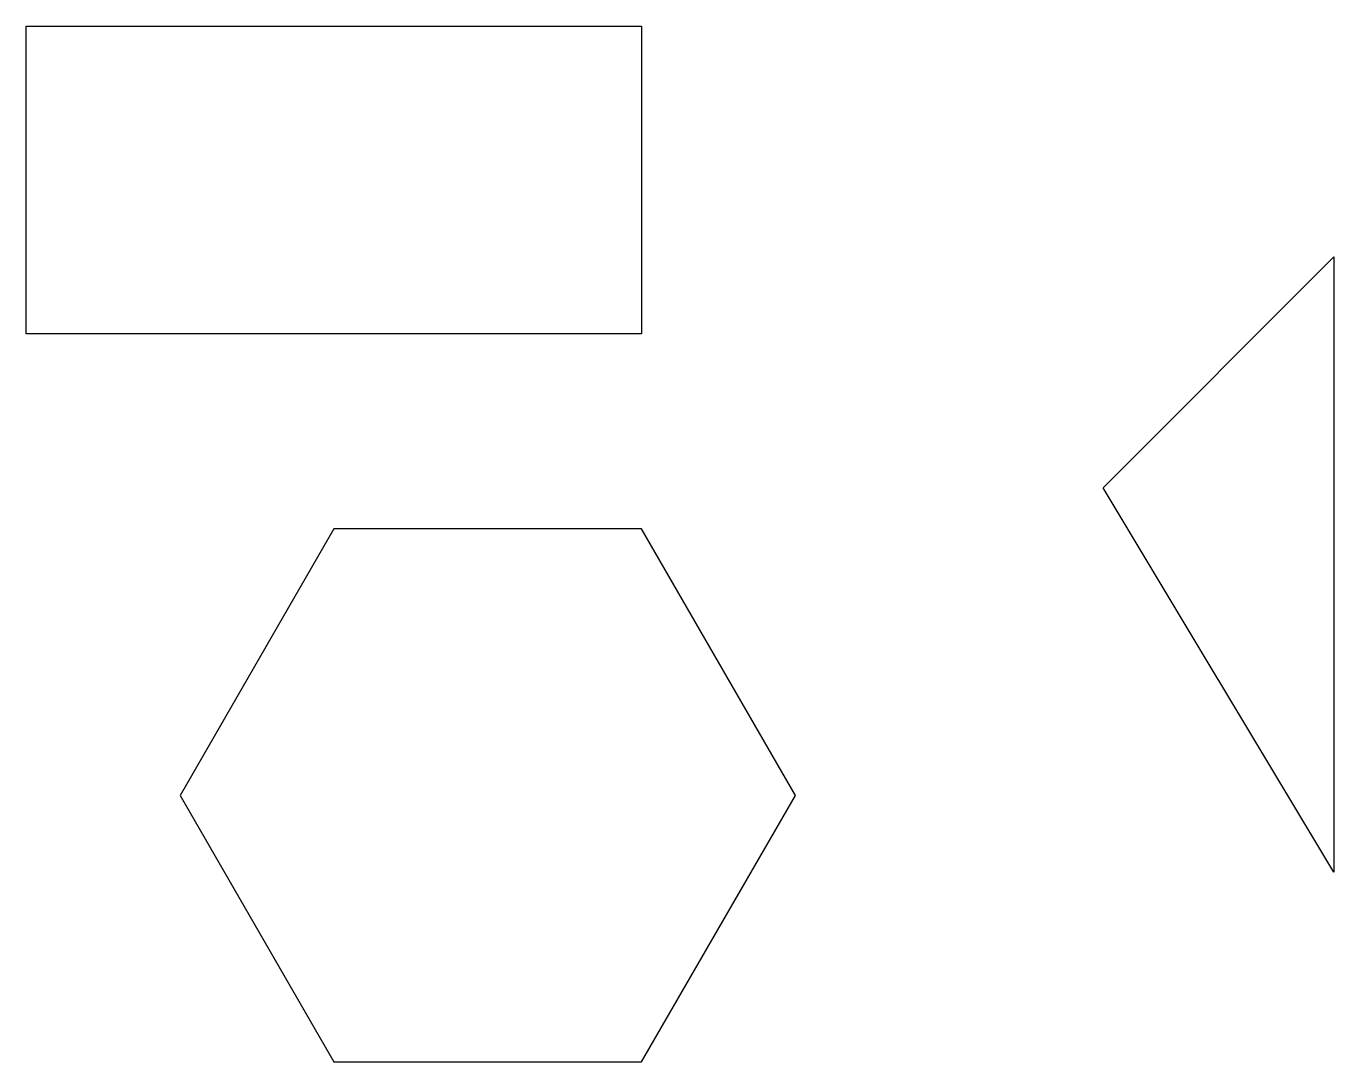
# Model space of a CAD drawing. Extents: x 1 to 5.25, y 6.63 to 10.
import ezdxf

# ---------------------------------------------------------------- set-up
doc = ezdxf.new("R2010")
doc.units = 0
doc.layers.add('1', color=7, linetype='CONTINUOUS')
doc.layers.add('ENGRAVE', color=5, linetype='CONTINUOUS')

msp = doc.modelspace()

# ---------------------------------------------------------------- linework, layer by layer
at = {"layer": '1', "linetype": 'CONTINUOUS'}
msp.add_lwpolyline([(1, 10), (3, 10), (3, 9), (1, 9)], close=True, dxfattribs=at)
at = {"layer": '1', "color": 7, "linetype": 'CONTINUOUS'}
msp.add_lwpolyline([(3.5, 7.5), (3, 8.366), (2, 8.366), (1.5, 7.5), (2, 6.634), (3, 6.634)], close=True, dxfattribs=at)
at = {"layer": 'ENGRAVE', "color": 5, "linetype": 'CONTINUOUS'}
msp.add_lwpolyline([(4.5, 8.5), (5.25, 9.25), (5.25, 7.25), (4.5, 8.5)], close=True, dxfattribs=at)

doc.saveas('drawing.dxf')
